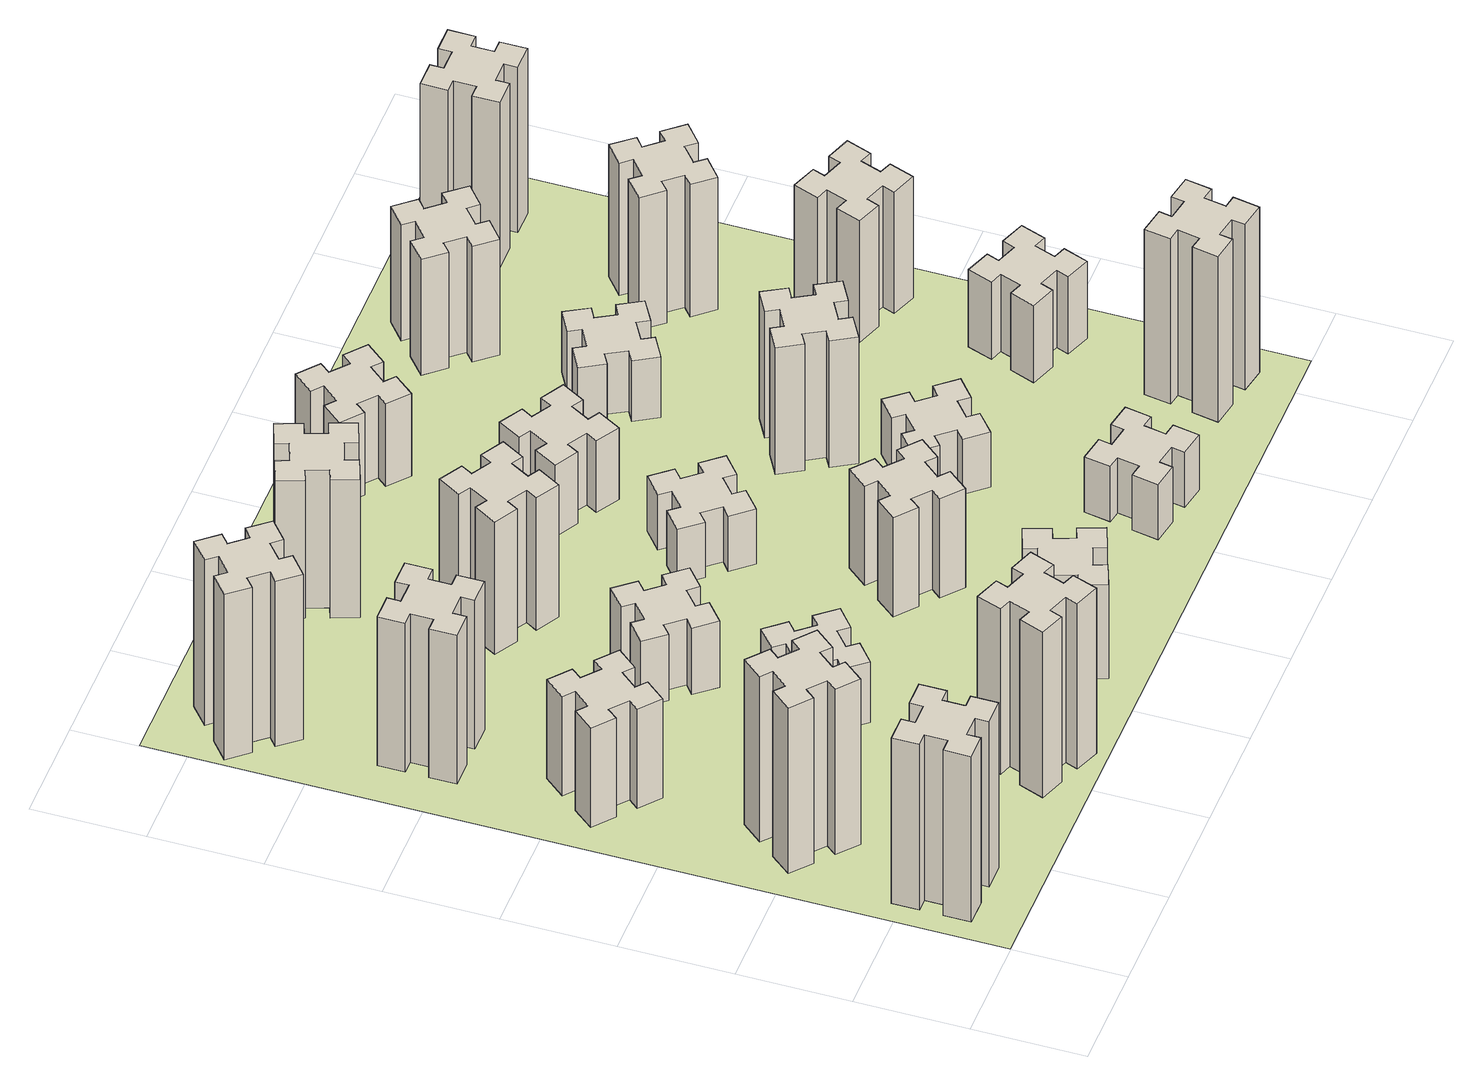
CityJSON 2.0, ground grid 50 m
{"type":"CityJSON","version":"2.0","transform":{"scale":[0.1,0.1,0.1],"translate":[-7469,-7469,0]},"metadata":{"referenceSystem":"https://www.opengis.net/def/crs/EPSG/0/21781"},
"CityObjects":{
"building1":{"type":"Building","attributes":{"class":"1000","function":"1000","usage":"1000","yearOfConstruction":2016,"roofType":"1000","measuredHeight":90,"storeysAboveGround":30,"storeysBelowGround":0},"geometry":[{"type":"Solid","lod":"1","boundaries":[[[[0,1,2,3,4,5,6,7,8,9,10,11,12,13,14,15,16,17,18,19]],[[17,16,20,21]],[[16,15,22,20]],[[15,14,23,22]],[[14,13,24,23]],[[13,12,25,24]],[[12,11,26,25]],[[11,10,27,26]],[[10,9,28,27]],[[9,8,29,28]],[[8,7,30,29]],[[7,6,31,30]],[[6,5,32,31]],[[5,4,33,32]],[[4,3,34,33]],[[3,2,35,34]],[[2,1,36,35]],[[1,0,37,36]],[[0,19,38,37]],[[19,18,39,38]],[[18,17,21,39]],[[24,25,26,27,28,29,30,31,32,33,34,35,36,37,38,39,21,20,22,23]]]]}]},
"building2":{"type":"Building","attributes":{"class":"1000","function":"1000","usage":"1000","yearOfConstruction":2016,"roofType":"1000","measuredHeight":90,"storeysAboveGround":30,"storeysBelowGround":0},"geometry":[{"type":"Solid","lod":"1","boundaries":[[[[40,41,42,43,44,45,46,47,48,49,50,51,52,53,54,55,56,57,58,59]],[[57,56,60,61]],[[56,55,62,60]],[[55,54,63,62]],[[54,53,64,63]],[[53,52,65,64]],[[52,51,66,65]],[[51,50,67,66]],[[50,49,68,67]],[[49,48,69,68]],[[48,47,70,69]],[[47,46,71,70]],[[46,45,72,71]],[[45,44,73,72]],[[44,43,74,73]],[[43,42,75,74]],[[42,41,76,75]],[[41,40,77,76]],[[40,59,78,77]],[[59,58,79,78]],[[58,57,61,79]],[[64,65,66,67,68,69,70,71,72,73,74,75,76,77,78,79,61,60,62,63]]]]}]},
"building3":{"type":"Building","attributes":{"class":"1000","function":"1000","usage":"1000","yearOfConstruction":2016,"roofType":"1000","measuredHeight":54,"storeysAboveGround":30,"storeysBelowGround":0},"geometry":[{"type":"Solid","lod":"1","boundaries":[[[[80,81,82,83,84,85,86,87,88,89,90,91,92,93,94,95,96,97,98,99]],[[97,96,100,101]],[[96,95,102,100]],[[95,94,103,102]],[[94,93,104,103]],[[93,92,105,104]],[[92,91,106,105]],[[91,90,107,106]],[[90,89,108,107]],[[89,88,109,108]],[[88,87,110,109]],[[87,86,111,110]],[[86,85,112,111]],[[85,84,113,112]],[[84,83,114,113]],[[83,82,115,114]],[[82,81,116,115]],[[81,80,117,116]],[[80,99,118,117]],[[99,98,119,118]],[[98,97,101,119]],[[104,105,106,107,108,109,110,111,112,113,114,115,116,117,118,119,101,100,102,103]]]]}]},
"building4":{"type":"Building","attributes":{"class":"1000","function":"1000","usage":"1000","yearOfConstruction":2016,"roofType":"1000","measuredHeight":81,"storeysAboveGround":30,"storeysBelowGround":0},"geometry":[{"type":"Solid","lod":"1","boundaries":[[[[120,121,122,123,124,125,126,127,128,129,130,131,132,133,134,135,136,137,138,139]],[[137,136,140,141]],[[136,135,142,140]],[[135,134,143,142]],[[134,133,144,143]],[[133,132,145,144]],[[132,131,146,145]],[[131,130,147,146]],[[130,129,148,147]],[[129,128,149,148]],[[128,127,150,149]],[[127,126,151,150]],[[126,125,152,151]],[[125,124,153,152]],[[124,123,154,153]],[[123,122,155,154]],[[122,121,156,155]],[[121,120,157,156]],[[120,139,158,157]],[[139,138,159,158]],[[138,137,141,159]],[[144,145,146,147,148,149,150,151,152,153,154,155,156,157,158,159,141,140,142,143]]]]}]},
"building5":{"type":"Building","attributes":{"class":"1000","function":"1000","usage":"1000","yearOfConstruction":2016,"roofType":"1000","measuredHeight":90,"storeysAboveGround":30,"storeysBelowGround":0},"geometry":[{"type":"Solid","lod":"1","boundaries":[[[[160,161,162,163,164,165,166,167,168,169,170,171,172,173,174,175,176,177,178,179]],[[177,176,180,181]],[[176,175,182,180]],[[175,174,183,182]],[[174,173,184,183]],[[173,172,185,184]],[[172,171,186,185]],[[171,170,187,186]],[[170,169,188,187]],[[169,168,189,188]],[[168,167,190,189]],[[167,166,191,190]],[[166,165,192,191]],[[165,164,193,192]],[[164,163,194,193]],[[163,162,195,194]],[[162,161,196,195]],[[161,160,197,196]],[[160,179,198,197]],[[179,178,199,198]],[[178,177,181,199]],[[184,185,186,187,188,189,190,191,192,193,194,195,196,197,198,199,181,180,182,183]]]]}]},
"building6":{"type":"Building","attributes":{"class":"1000","function":"1000","usage":"1000","yearOfConstruction":2016,"roofType":"1000","measuredHeight":90,"storeysAboveGround":30,"storeysBelowGround":0},"geometry":[{"type":"Solid","lod":"1","boundaries":[[[[200,201,202,203,204,205,206,207,208,209,210,211,212,213,214,215,216,217,218,219]],[[217,216,220,221]],[[216,215,222,220]],[[215,214,223,222]],[[214,213,224,223]],[[213,212,225,224]],[[212,211,226,225]],[[211,210,227,226]],[[210,209,228,227]],[[209,208,229,228]],[[208,207,230,229]],[[207,206,231,230]],[[206,205,232,231]],[[205,204,233,232]],[[204,203,234,233]],[[203,202,235,234]],[[202,201,236,235]],[[201,200,237,236]],[[200,219,238,237]],[[219,218,239,238]],[[218,217,221,239]],[[224,225,226,227,228,229,230,231,232,233,234,235,236,237,238,239,221,220,222,223]]]]}]},
"building7":{"type":"Building","attributes":{"class":"1000","function":"1000","usage":"1000","yearOfConstruction":2016,"roofType":"1000","measuredHeight":33,"storeysAboveGround":30,"storeysBelowGround":0},"geometry":[{"type":"Solid","lod":"1","boundaries":[[[[240,241,242,243,244,245,246,247,248,249,250,251,252,253,254,255,256,257,258,259]],[[257,256,260,261]],[[256,255,262,260]],[[255,254,263,262]],[[254,253,264,263]],[[253,252,265,264]],[[252,251,266,265]],[[251,250,267,266]],[[250,249,268,267]],[[249,248,269,268]],[[248,247,270,269]],[[247,246,271,270]],[[246,245,272,271]],[[245,244,273,272]],[[244,243,274,273]],[[243,242,275,274]],[[242,241,276,275]],[[241,240,277,276]],[[240,259,278,277]],[[259,258,279,278]],[[258,257,261,279]],[[264,265,266,267,268,269,270,271,272,273,274,275,276,277,278,279,261,260,262,263]]]]}]},
"building8":{"type":"Building","attributes":{"class":"1000","function":"1000","usage":"1000","yearOfConstruction":2016,"roofType":"1000","measuredHeight":36,"storeysAboveGround":30,"storeysBelowGround":0},"geometry":[{"type":"Solid","lod":"1","boundaries":[[[[280,281,282,283,284,285,286,287,288,289,290,291,292,293,294,295,296,297,298,299]],[[297,296,300,301]],[[296,295,302,300]],[[295,294,303,302]],[[294,293,304,303]],[[293,292,305,304]],[[292,291,306,305]],[[291,290,307,306]],[[290,289,308,307]],[[289,288,309,308]],[[288,287,310,309]],[[287,286,311,310]],[[286,285,312,311]],[[285,284,313,312]],[[284,283,314,313]],[[283,282,315,314]],[[282,281,316,315]],[[281,280,317,316]],[[280,299,318,317]],[[299,298,319,318]],[[298,297,301,319]],[[304,305,306,307,308,309,310,311,312,313,314,315,316,317,318,319,301,300,302,303]]]]}]},
"building9":{"type":"Building","attributes":{"class":"1000","function":"1000","usage":"1000","yearOfConstruction":2016,"roofType":"1000","measuredHeight":51,"storeysAboveGround":30,"storeysBelowGround":0},"geometry":[{"type":"Solid","lod":"1","boundaries":[[[[320,321,322,323,324,325,326,327,328,329,330,331,332,333,334,335,336,337,338,339]],[[337,336,340,341]],[[336,335,342,340]],[[335,334,343,342]],[[334,333,344,343]],[[333,332,345,344]],[[332,331,346,345]],[[331,330,347,346]],[[330,329,348,347]],[[329,328,349,348]],[[328,327,350,349]],[[327,326,351,350]],[[326,325,352,351]],[[325,324,353,352]],[[324,323,354,353]],[[323,322,355,354]],[[322,321,356,355]],[[321,320,357,356]],[[320,339,358,357]],[[339,338,359,358]],[[338,337,341,359]],[[344,345,346,347,348,349,350,351,352,353,354,355,356,357,358,359,341,340,342,343]]]]}]},
"building10":{"type":"Building","attributes":{"class":"1000","function":"1000","usage":"1000","yearOfConstruction":2016,"roofType":"1000","measuredHeight":72,"storeysAboveGround":30,"storeysBelowGround":0},"geometry":[{"type":"Solid","lod":"1","boundaries":[[[[360,361,362,363,364,365,366,367,368,369,370,371,372,373,374,375,376,377,378,379]],[[377,376,380,381]],[[376,375,382,380]],[[375,374,383,382]],[[374,373,384,383]],[[373,372,385,384]],[[372,371,386,385]],[[371,370,387,386]],[[370,369,388,387]],[[369,368,389,388]],[[368,367,390,389]],[[367,366,391,390]],[[366,365,392,391]],[[365,364,393,392]],[[364,363,394,393]],[[363,362,395,394]],[[362,361,396,395]],[[361,360,397,396]],[[360,379,398,397]],[[379,378,399,398]],[[378,377,381,399]],[[384,385,386,387,388,389,390,391,392,393,394,395,396,397,398,399,381,380,382,383]]]]}]},
"building11":{"type":"Building","attributes":{"class":"1000","function":"1000","usage":"1000","yearOfConstruction":2016,"roofType":"1000","measuredHeight":75,"storeysAboveGround":30,"storeysBelowGround":0},"geometry":[{"type":"Solid","lod":"1","boundaries":[[[[400,401,402,403,404,405,406,407,408,409,410,411,412,413,414,415,416,417,418,419]],[[417,416,420,421]],[[416,415,422,420]],[[415,414,423,422]],[[414,413,424,423]],[[413,412,425,424]],[[412,411,426,425]],[[411,410,427,426]],[[410,409,428,427]],[[409,408,429,428]],[[408,407,430,429]],[[407,406,431,430]],[[406,405,432,431]],[[405,404,433,432]],[[404,403,434,433]],[[403,402,435,434]],[[402,401,436,435]],[[401,400,437,436]],[[400,419,438,437]],[[419,418,439,438]],[[418,417,421,439]],[[424,425,426,427,428,429,430,431,432,433,434,435,436,437,438,439,421,420,422,423]]]]}]},
"building12":{"type":"Building","attributes":{"class":"1000","function":"1000","usage":"1000","yearOfConstruction":2016,"roofType":"1000","measuredHeight":54,"storeysAboveGround":30,"storeysBelowGround":0},"geometry":[{"type":"Solid","lod":"1","boundaries":[[[[440,441,442,443,444,445,446,447,448,449,450,451,452,453,454,455,456,457,458,459]],[[457,456,460,461]],[[456,455,462,460]],[[455,454,463,462]],[[454,453,464,463]],[[453,452,465,464]],[[452,451,466,465]],[[451,450,467,466]],[[450,449,468,467]],[[449,448,469,468]],[[448,447,470,469]],[[447,446,471,470]],[[446,445,472,471]],[[445,444,473,472]],[[444,443,474,473]],[[443,442,475,474]],[[442,441,476,475]],[[441,440,477,476]],[[440,459,478,477]],[[459,458,479,478]],[[458,457,461,479]],[[464,465,466,467,468,469,470,471,472,473,474,475,476,477,478,479,461,460,462,463]]]]}]},
"building13":{"type":"Building","attributes":{"class":"1000","function":"1000","usage":"1000","yearOfConstruction":2016,"roofType":"1000","measuredHeight":30,"storeysAboveGround":30,"storeysBelowGround":0},"geometry":[{"type":"Solid","lod":"1","boundaries":[[[[480,481,482,483,484,485,486,487,488,489,490,491,492,493,494,495,496,497,498,499]],[[497,496,500,501]],[[496,495,502,500]],[[495,494,503,502]],[[494,493,504,503]],[[493,492,505,504]],[[492,491,506,505]],[[491,490,507,506]],[[490,489,508,507]],[[489,488,509,508]],[[488,487,510,509]],[[487,486,511,510]],[[486,485,512,511]],[[485,484,513,512]],[[484,483,514,513]],[[483,482,515,514]],[[482,481,516,515]],[[481,480,517,516]],[[480,499,518,517]],[[499,498,519,518]],[[498,497,501,519]],[[504,505,506,507,508,509,510,511,512,513,514,515,516,517,518,519,501,500,502,503]]]]}]},
"building14":{"type":"Building","attributes":{"class":"1000","function":"1000","usage":"1000","yearOfConstruction":2016,"roofType":"1000","measuredHeight":39,"storeysAboveGround":30,"storeysBelowGround":0},"geometry":[{"type":"Solid","lod":"1","boundaries":[[[[520,521,522,523,524,525,526,527,528,529,530,531,532,533,534,535,536,537,538,539]],[[537,536,540,541]],[[536,535,542,540]],[[535,534,543,542]],[[534,533,544,543]],[[533,532,545,544]],[[532,531,546,545]],[[531,530,547,546]],[[530,529,548,547]],[[529,528,549,548]],[[528,527,550,549]],[[527,526,551,550]],[[526,525,552,551]],[[525,524,553,552]],[[524,523,554,553]],[[523,522,555,554]],[[522,521,556,555]],[[521,520,557,556]],[[520,539,558,557]],[[539,538,559,558]],[[538,537,541,559]],[[544,545,546,547,548,549,550,551,552,553,554,555,556,557,558,559,541,540,542,543]]]]}]},
"building15":{"type":"Building","attributes":{"class":"1000","function":"1000","usage":"1000","yearOfConstruction":2016,"roofType":"1000","measuredHeight":30,"storeysAboveGround":30,"storeysBelowGround":0},"geometry":[{"type":"Solid","lod":"1","boundaries":[[[[560,561,562,563,564,565,566,567,568,569,570,571,572,573,574,575,576,577,578,579]],[[577,576,580,581]],[[576,575,582,580]],[[575,574,583,582]],[[574,573,584,583]],[[573,572,585,584]],[[572,571,586,585]],[[571,570,587,586]],[[570,569,588,587]],[[569,568,589,588]],[[568,567,590,589]],[[567,566,591,590]],[[566,565,592,591]],[[565,564,593,592]],[[564,563,594,593]],[[563,562,595,594]],[[562,561,596,595]],[[561,560,597,596]],[[560,579,598,597]],[[579,578,599,598]],[[578,577,581,599]],[[584,585,586,587,588,589,590,591,592,593,594,595,596,597,598,599,581,580,582,583]]]]}]},
"building16":{"type":"Building","attributes":{"class":"1000","function":"1000","usage":"1000","yearOfConstruction":2016,"roofType":"1000","measuredHeight":45,"storeysAboveGround":30,"storeysBelowGround":0},"geometry":[{"type":"Solid","lod":"1","boundaries":[[[[600,601,602,603,604,605,606,607,608,609,610,611,612,613,614,615,616,617,618,619]],[[617,616,620,621]],[[616,615,622,620]],[[615,614,623,622]],[[614,613,624,623]],[[613,612,625,624]],[[612,611,626,625]],[[611,610,627,626]],[[610,609,628,627]],[[609,608,629,628]],[[608,607,630,629]],[[607,606,631,630]],[[606,605,632,631]],[[605,604,633,632]],[[604,603,634,633]],[[603,602,635,634]],[[602,601,636,635]],[[601,600,637,636]],[[600,619,638,637]],[[619,618,639,638]],[[618,617,621,639]],[[624,625,626,627,628,629,630,631,632,633,634,635,636,637,638,639,621,620,622,623]]]]}]},
"building17":{"type":"Building","attributes":{"class":"1000","function":"1000","usage":"1000","yearOfConstruction":2016,"roofType":"1000","measuredHeight":30,"storeysAboveGround":30,"storeysBelowGround":0},"geometry":[{"type":"Solid","lod":"1","boundaries":[[[[640,641,642,643,644,645,646,647,648,649,650,651,652,653,654,655,656,657,658,659]],[[657,656,660,661]],[[656,655,662,660]],[[655,654,663,662]],[[654,653,664,663]],[[653,652,665,664]],[[652,651,666,665]],[[651,650,667,666]],[[650,649,668,667]],[[649,648,669,668]],[[648,647,670,669]],[[647,646,671,670]],[[646,645,672,671]],[[645,644,673,672]],[[644,643,674,673]],[[643,642,675,674]],[[642,641,676,675]],[[641,640,677,676]],[[640,659,678,677]],[[659,658,679,678]],[[658,657,661,679]],[[664,665,666,667,668,669,670,671,672,673,674,675,676,677,678,679,661,660,662,663]]]]}]},
"building18":{"type":"Building","attributes":{"class":"1000","function":"1000","usage":"1000","yearOfConstruction":2016,"roofType":"1000","measuredHeight":69,"storeysAboveGround":30,"storeysBelowGround":0},"geometry":[{"type":"Solid","lod":"1","boundaries":[[[[680,681,682,683,684,685,686,687,688,689,690,691,692,693,694,695,696,697,698,699]],[[697,696,700,701]],[[696,695,702,700]],[[695,694,703,702]],[[694,693,704,703]],[[693,692,705,704]],[[692,691,706,705]],[[691,690,707,706]],[[690,689,708,707]],[[689,688,709,708]],[[688,687,710,709]],[[687,686,711,710]],[[686,685,712,711]],[[685,684,713,712]],[[684,683,714,713]],[[683,682,715,714]],[[682,681,716,715]],[[681,680,717,716]],[[680,699,718,717]],[[699,698,719,718]],[[698,697,701,719]],[[704,705,706,707,708,709,710,711,712,713,714,715,716,717,718,719,701,700,702,703]]]]}]},
"building19":{"type":"Building","attributes":{"class":"1000","function":"1000","usage":"1000","yearOfConstruction":2016,"roofType":"1000","measuredHeight":33,"storeysAboveGround":30,"storeysBelowGround":0},"geometry":[{"type":"Solid","lod":"1","boundaries":[[[[720,721,722,723,724,725,726,727,728,729,730,731,732,733,734,735,736,737,738,739]],[[737,736,740,741]],[[736,735,742,740]],[[735,734,743,742]],[[734,733,744,743]],[[733,732,745,744]],[[732,731,746,745]],[[731,730,747,746]],[[730,729,748,747]],[[729,728,749,748]],[[728,727,750,749]],[[727,726,751,750]],[[726,725,752,751]],[[725,724,753,752]],[[724,723,754,753]],[[723,722,755,754]],[[722,721,756,755]],[[721,720,757,756]],[[720,739,758,757]],[[739,738,759,758]],[[738,737,741,759]],[[744,745,746,747,748,749,750,751,752,753,754,755,756,757,758,759,741,740,742,743]]]]}]},
"building20":{"type":"Building","attributes":{"class":"1000","function":"1000","usage":"1000","yearOfConstruction":2016,"roofType":"1000","measuredHeight":90,"storeysAboveGround":30,"storeysBelowGround":0},"geometry":[{"type":"Solid","lod":"1","boundaries":[[[[760,761,762,763,764,765,766,767,768,769,770,771,772,773,774,775,776,777,778,779]],[[777,776,780,781]],[[776,775,782,780]],[[775,774,783,782]],[[774,773,784,783]],[[773,772,785,784]],[[772,771,786,785]],[[771,770,787,786]],[[770,769,788,787]],[[769,768,789,788]],[[768,767,790,789]],[[767,766,791,790]],[[766,765,792,791]],[[765,764,793,792]],[[764,763,794,793]],[[763,762,795,794]],[[762,761,796,795]],[[761,760,797,796]],[[760,779,798,797]],[[779,778,799,798]],[[778,777,781,799]],[[784,785,786,787,788,789,790,791,792,793,794,795,796,797,798,799,781,780,782,783]]]]}]},
"building21":{"type":"Building","attributes":{"class":"1000","function":"1000","usage":"1000","yearOfConstruction":2016,"roofType":"1000","measuredHeight":63,"storeysAboveGround":30,"storeysBelowGround":0},"geometry":[{"type":"Solid","lod":"1","boundaries":[[[[800,801,802,803,804,805,806,807,808,809,810,811,812,813,814,815,816,817,818,819]],[[817,816,820,821]],[[816,815,822,820]],[[815,814,823,822]],[[814,813,824,823]],[[813,812,825,824]],[[812,811,826,825]],[[811,810,827,826]],[[810,809,828,827]],[[809,808,829,828]],[[808,807,830,829]],[[807,806,831,830]],[[806,805,832,831]],[[805,804,833,832]],[[804,803,834,833]],[[803,802,835,834]],[[802,801,836,835]],[[801,800,837,836]],[[800,819,838,837]],[[819,818,839,838]],[[818,817,821,839]],[[824,825,826,827,828,829,830,831,832,833,834,835,836,837,838,839,821,820,822,823]]]]}]},
"building22":{"type":"Building","attributes":{"class":"1000","function":"1000","usage":"1000","yearOfConstruction":2016,"roofType":"1000","measuredHeight":42,"storeysAboveGround":30,"storeysBelowGround":0},"geometry":[{"type":"Solid","lod":"1","boundaries":[[[[840,841,842,843,844,845,846,847,848,849,850,851,852,853,854,855,856,857,858,859]],[[857,856,860,861]],[[856,855,862,860]],[[855,854,863,862]],[[854,853,864,863]],[[853,852,865,864]],[[852,851,866,865]],[[851,850,867,866]],[[850,849,868,867]],[[849,848,869,868]],[[848,847,870,869]],[[847,846,871,870]],[[846,845,872,871]],[[845,844,873,872]],[[844,843,874,873]],[[843,842,875,874]],[[842,841,876,875]],[[841,840,877,876]],[[840,859,878,877]],[[859,858,879,878]],[[858,857,861,879]],[[864,865,866,867,868,869,870,871,872,873,874,875,876,877,878,879,861,860,862,863]]]]}]},
"building23":{"type":"Building","attributes":{"class":"1000","function":"1000","usage":"1000","yearOfConstruction":2016,"roofType":"1000","measuredHeight":66,"storeysAboveGround":30,"storeysBelowGround":0},"geometry":[{"type":"Solid","lod":"1","boundaries":[[[[880,881,882,883,884,885,886,887,888,889,890,891,892,893,894,895,896,897,898,899]],[[897,896,900,901]],[[896,895,902,900]],[[895,894,903,902]],[[894,893,904,903]],[[893,892,905,904]],[[892,891,906,905]],[[891,890,907,906]],[[890,889,908,907]],[[889,888,909,908]],[[888,887,910,909]],[[887,886,911,910]],[[886,885,912,911]],[[885,884,913,912]],[[884,883,914,913]],[[883,882,915,914]],[[882,881,916,915]],[[881,880,917,916]],[[880,899,918,917]],[[899,898,919,918]],[[898,897,901,919]],[[904,905,906,907,908,909,910,911,912,913,914,915,916,917,918,919,901,900,902,903]]]]}]},
"building24":{"type":"Building","attributes":{"class":"1000","function":"1000","usage":"1000","yearOfConstruction":2016,"roofType":"1000","measuredHeight":72,"storeysAboveGround":30,"storeysBelowGround":0},"geometry":[{"type":"Solid","lod":"1","boundaries":[[[[920,921,922,923,924,925,926,927,928,929,930,931,932,933,934,935,936,937,938,939]],[[937,936,940,941]],[[936,935,942,940]],[[935,934,943,942]],[[934,933,944,943]],[[933,932,945,944]],[[932,931,946,945]],[[931,930,947,946]],[[930,929,948,947]],[[929,928,949,948]],[[928,927,950,949]],[[927,926,951,950]],[[926,925,952,951]],[[925,924,953,952]],[[924,923,954,953]],[[923,922,955,954]],[[922,921,956,955]],[[921,920,957,956]],[[920,939,958,957]],[[939,938,959,958]],[[938,937,941,959]],[[944,945,946,947,948,949,950,951,952,953,954,955,956,957,958,959,941,940,942,943]]]]}]},
"building25":{"type":"Building","attributes":{"class":"1000","function":"1000","usage":"1000","yearOfConstruction":2016,"roofType":"1000","measuredHeight":90,"storeysAboveGround":30,"storeysBelowGround":0},"geometry":[{"type":"Solid","lod":"1","boundaries":[[[[960,961,962,963,964,965,966,967,968,969,970,971,972,973,974,975,976,977,978,979]],[[977,976,980,981]],[[976,975,982,980]],[[975,974,983,982]],[[974,973,984,983]],[[973,972,985,984]],[[972,971,986,985]],[[971,970,987,986]],[[970,969,988,987]],[[969,968,989,988]],[[968,967,990,989]],[[967,966,991,990]],[[966,965,992,991]],[[965,964,993,992]],[[964,963,994,993]],[[963,962,995,994]],[[962,961,996,995]],[[961,960,997,996]],[[960,979,998,997]],[[979,978,999,998]],[[978,977,981,999]],[[984,985,986,987,988,989,990,991,992,993,994,995,996,997,998,999,981,980,982,983]]]]}]},
"landuse1":{"type":"LandUse","attributes":{"name":"plot1","function":"1010"},"geometry":[{"type":"MultiSurface","lod":"1","boundaries":[[[1000,1001,1002,1003]]]}]}
},
"vertices":[
[165,425,0],[165,325,0],[105,325,0],[105,205,0],[225,205,0],[225,265,0],[325,265,0],[325,205,0],[445,205,0],[445,325,0],[385,325,0],[385,425,0],[445,425,0],[445,545,0],[325,545,0],[325,485,0],[225,485,0],[225,545,0],[105,545,0],[105,425,0],[225,485,900],[225,545,900],[325,485,900],[325,545,900],[445,545,900],[445,425,900],[385,425,900],[385,325,900],[445,325,900],[445,205,900],[325,205,900],[325,265,900],[225,265,900],[225,205,900],[105,205,900],[105,325,900],[165,325,900],[165,425,900],[105,425,900],[105,545,900],
[484,1067,0],[408,1132,0],[446,1178,0],[354,1255,0],[277,1163,0],[323,1124,0],[259,1048,0],[213,1086,0],[136,994,0],[228,917,0],[266,963,0],[343,899,0],[304,853,0],[396,776,0],[473,868,0],[427,906,0],[492,983,0],[538,944,0],[615,1036,0],[523,1113,0],[492,983,900],[538,944,900],[427,906,900],[473,868,900],[396,776,900],[304,853,900],[343,899,900],[266,963,900],[228,917,900],[136,994,900],[213,1086,900],[259,1048,900],[323,1124,900],[277,1163,900],[354,1255,900],[446,1178,900],[408,1132,900],[484,1067,900],[523,1113,900],[615,1036,900],
[266,1803,0],[343,1739,0],[304,1693,0],[396,1616,0],[473,1708,0],[427,1746,0],[492,1823,0],[538,1784,0],[615,1876,0],[523,1953,0],[484,1907,0],[408,1972,0],[446,2018,0],[354,2095,0],[277,2003,0],[323,1964,0],[259,1888,0],[213,1926,0],[136,1834,0],[228,1757,0],[259,1888,540],[213,1926,540],[323,1964,540],[277,2003,540],[354,2095,540],[446,2018,540],[408,1972,540],[484,1907,540],[523,1953,540],[615,1876,540],[538,1784,540],[492,1823,540],[427,1746,540],[473,1708,540],[396,1616,540],[304,1693,540],[343,1739,540],[266,1803,540],[228,1757,540],[136,1834,540],
[485,2545,0],[485,2645,0],[545,2645,0],[545,2765,0],[425,2765,0],[425,2705,0],[325,2705,0],[325,2765,0],[205,2765,0],[205,2645,0],[265,2645,0],[265,2545,0],[205,2545,0],[205,2425,0],[325,2425,0],[325,2485,0],[425,2485,0],[425,2425,0],[545,2425,0],[545,2545,0],[425,2485,810],[425,2425,810],[325,2485,810],[325,2425,810],[205,2425,810],[205,2545,810],[265,2545,810],[265,2645,810],[205,2645,810],[205,2765,810],[325,2765,810],[325,2705,810],[425,2705,810],[425,2765,810],[545,2765,810],[545,2645,810],[485,2645,810],[485,2545,810],[545,2545,810],[545,2425,810],
[1029,360,0],[995,266,0],[939,287,0],[897,174,0],[1010,133,0],[1031,189,0],[1125,155,0],[1104,99,0],[1217,57,0],[1258,170,0],[1202,191,0],[1236,285,0],[1292,264,0],[1333,377,0],[1220,418,0],[1200,362,0],[1106,396,0],[1127,452,0],[1014,493,0],[973,380,0],[1106,396,900],[1127,452,900],[1200,362,900],[1220,418,900],[1333,377,900],[1292,264,900],[1236,285,900],[1202,191,900],[1258,170,900],[1217,57,900],[1104,99,900],[1125,155,900],[1031,189,900],[1010,133,900],[897,174,900],[939,287,900],[995,266,900],[1029,360,900],[973,380,900],[1014,493,900],
[243,3452,0],[166,3387,0],[128,3433,0],[36,3356,0],[113,3264,0],[159,3303,0],[223,3226,0],[177,3188,0],[254,3096,0],[346,3173,0],[308,3219,0],[384,3283,0],[423,3237,0],[515,3314,0],[438,3406,0],[392,3368,0],[327,3444,0],[373,3483,0],[296,3575,0],[204,3498,0],[327,3444,900],[373,3483,900],[392,3368,900],[438,3406,900],[515,3314,900],[423,3237,900],[384,3283,900],[308,3219,900],[346,3173,900],[254,3096,900],[177,3188,900],[223,3226,900],[159,3303,900],[113,3264,900],[36,3356,900],[128,3433,900],[166,3387,900],[243,3452,900],[204,3498,900],[296,3575,900],
[1083,1332,0],[1006,1267,0],[968,1313,0],[876,1236,0],[953,1144,0],[999,1183,0],[1063,1106,0],[1017,1068,0],[1094,976,0],[1186,1053,0],[1148,1099,0],[1224,1163,0],[1263,1117,0],[1355,1194,0],[1278,1286,0],[1232,1248,0],[1167,1324,0],[1213,1363,0],[1136,1455,0],[1044,1378,0],[1167,1324,330],[1213,1363,330],[1232,1248,330],[1278,1286,330],[1355,1194,330],[1263,1117,330],[1224,1163,330],[1148,1099,330],[1186,1053,330],[1094,976,330],[1017,1068,330],[1063,1106,330],[999,1183,330],[953,1144,330],[876,1236,330],[968,1313,330],[1006,1267,330],[1083,1332,330],[1044,1378,330],[1136,1455,330],
[1083,1972,0],[1006,1907,0],[968,1953,0],[876,1876,0],[953,1784,0],[999,1823,0],[1063,1746,0],[1017,1708,0],[1094,1616,0],[1186,1693,0],[1148,1739,0],[1224,1803,0],[1263,1757,0],[1355,1834,0],[1278,1926,0],[1232,1888,0],[1167,1964,0],[1213,2003,0],[1136,2095,0],[1044,2018,0],[1167,1964,360],[1213,2003,360],[1232,1888,360],[1278,1926,360],[1355,1834,360],[1263,1757,360],[1224,1803,360],[1148,1739,360],[1186,1693,360],[1094,1616,360],[1017,1708,360],[1063,1746,360],[999,1823,360],[953,1784,360],[876,1876,360],[968,1953,360],[1006,1907,360],[1083,1972,360],[1044,2018,360],[1136,2095,360],
[1765,496,0],[1671,462,0],[1650,518,0],[1537,477,0],[1579,364,0],[1635,385,0],[1669,291,0],[1613,270,0],[1654,157,0],[1767,199,0],[1746,255,0],[1840,289,0],[1860,233,0],[1973,274,0],[1932,387,0],[1876,366,0],[1842,460,0],[1898,480,0],[1857,593,0],[1744,552,0],[1842,460,510],[1898,480,510],[1876,366,510],[1932,387,510],[1973,274,510],[1860,233,510],[1840,289,510],[1746,255,510],[1767,199,510],[1654,157,510],[1613,270,510],[1669,291,510],[1635,385,510],[1579,364,510],[1537,477,510],[1650,518,510],[1671,462,510],[1765,496,510],[1744,552,510],[1857,593,510],
[1314,2666,0],[1227,2716,0],[1257,2768,0],[1153,2828,0],[1093,2724,0],[1145,2694,0],[1095,2607,0],[1043,2637,0],[983,2533,0],[1087,2473,0],[1117,2525,0],[1204,2475,0],[1174,2423,0],[1278,2363,0],[1338,2467,0],[1286,2497,0],[1336,2584,0],[1388,2554,0],[1448,2658,0],[1344,2718,0],[1336,2584,720],[1388,2554,720],[1286,2497,720],[1338,2467,720],[1278,2363,720],[1174,2423,720],[1204,2475,720],[1117,2525,720],[1087,2473,720],[983,2533,720],[1043,2637,720],[1095,2607,720],[1145,2694,720],[1093,2724,720],[1153,2828,720],[1257,2768,720],[1227,2716,720],[1314,2666,720],[1344,2718,720],[1448,2658,720],
[1125,3456,0],[1031,3422,0],[1010,3478,0],[897,3437,0],[939,3324,0],[995,3345,0],[1029,3251,0],[973,3230,0],[1014,3117,0],[1127,3159,0],[1106,3215,0],[1200,3249,0],[1220,3193,0],[1333,3234,0],[1292,3347,0],[1236,3326,0],[1202,3420,0],[1258,3440,0],[1217,3553,0],[1104,3512,0],[1202,3420,750],[1258,3440,750],[1236,3326,750],[1292,3347,750],[1333,3234,750],[1220,3193,750],[1200,3249,750],[1106,3215,750],[1127,3159,750],[1014,3117,750],[973,3230,750],[1029,3251,750],[995,3345,750],[939,3324,750],[897,3437,750],[1010,3478,750],[1031,3422,750],[1125,3456,750],[1104,3512,750],[1217,3553,750],
[1846,1063,0],[1923,999,0],[1884,953,0],[1976,876,0],[2053,968,0],[2007,1006,0],[2072,1083,0],[2118,1044,0],[2195,1136,0],[2103,1213,0],[2064,1167,0],[1988,1232,0],[2026,1278,0],[1934,1355,0],[1857,1263,0],[1903,1224,0],[1839,1148,0],[1793,1186,0],[1716,1094,0],[1808,1017,0],[1839,1148,540],[1793,1186,540],[1903,1224,540],[1857,1263,540],[1934,1355,540],[2026,1278,540],[1988,1232,540],[2064,1167,540],[2103,1213,540],[2195,1136,540],[2118,1044,540],[2072,1083,540],[2007,1006,540],[2053,968,540],[1976,876,540],[1884,953,540],[1923,999,540],[1846,1063,540],[1808,1017,540],[1716,1094,540],
[1972,1988,0],[1907,2064,0],[1953,2103,0],[1876,2195,0],[1784,2118,0],[1823,2072,0],[1746,2007,0],[1708,2053,0],[1616,1976,0],[1693,1884,0],[1739,1923,0],[1803,1846,0],[1757,1808,0],[1834,1716,0],[1926,1793,0],[1888,1839,0],[1964,1903,0],[2003,1857,0],[2095,1934,0],[2018,2026,0],[1964,1903,300],[2003,1857,300],[1888,1839,300],[1926,1793,300],[1834,1716,300],[1757,1808,300],[1803,1846,300],[1739,1923,300],[1693,1884,300],[1616,1976,300],[1708,2053,300],[1746,2007,300],[1823,2072,300],[1784,2118,300],[1876,2195,300],[1953,2103,300],[1907,2064,300],[1972,1988,300],[2018,2026,300],[2095,1934,300],
[2026,2497,0],[2076,2584,0],[2128,2554,0],[2188,2658,0],[2084,2718,0],[2054,2666,0],[1967,2716,0],[1997,2768,0],[1893,2828,0],[1833,2724,0],[1885,2694,0],[1835,2607,0],[1783,2637,0],[1723,2533,0],[1827,2473,0],[1857,2525,0],[1944,2475,0],[1914,2423,0],[2018,2363,0],[2078,2467,0],[1944,2475,390],[1914,2423,390],[1857,2525,390],[1827,2473,390],[1723,2533,390],[1783,2637,390],[1835,2607,390],[1885,2694,390],[1833,2724,390],[1893,2828,390],[1997,2768,390],[1967,2716,390],[2054,2666,390],[2084,2718,390],[2188,2658,390],[2128,2554,390],[2076,2584,390],[2026,2497,390],[2078,2467,390],[2018,2363,390],
[2596,444,0],[2578,345,0],[2519,356,0],[2498,237,0],[2617,217,0],[2627,276,0],[2725,258,0],[2715,199,0],[2833,178,0],[2854,297,0],[2795,307,0],[2812,405,0],[2871,395,0],[2892,513,0],[2774,534,0],[2764,475,0],[2665,492,0],[2676,551,0],[2557,572,0],[2537,454,0],[2665,492,300],[2676,551,300],[2764,475,300],[2774,534,300],[2892,513,300],[2871,395,300],[2812,405,300],[2795,307,300],[2854,297,300],[2833,178,300],[2715,199,300],[2725,258,300],[2627,276,300],[2617,217,300],[2498,237,300],[2519,356,300],[2578,345,300],[2596,444,300],[2537,454,300],[2557,572,300],
[1746,3383,0],[1823,3319,0],[1784,3273,0],[1876,3196,0],[1953,3288,0],[1907,3326,0],[1972,3403,0],[2018,3364,0],[2095,3456,0],[2003,3533,0],[1964,3487,0],[1888,3552,0],[1926,3598,0],[1834,3675,0],[1757,3583,0],[1803,3544,0],[1739,3468,0],[1693,3506,0],[1616,3414,0],[1708,3337,0],[1739,3468,450],[1693,3506,450],[1803,3544,450],[1757,3583,450],[1834,3675,450],[1926,3598,450],[1888,3552,450],[1964,3487,450],[2003,3533,450],[2095,3456,450],[2018,3364,450],[1972,3403,450],[1907,3326,450],[1953,3288,450],[1876,3196,450],[1784,3273,450],[1823,3319,450],[1746,3383,450],[1708,3337,450],[1616,3414,450],
[2628,1099,0],[2704,1163,0],[2743,1117,0],[2835,1194,0],[2758,1286,0],[2712,1248,0],[2647,1324,0],[2693,1363,0],[2616,1455,0],[2524,1378,0],[2563,1332,0],[2486,1267,0],[2448,1313,0],[2356,1236,0],[2433,1144,0],[2479,1183,0],[2543,1106,0],[2497,1068,0],[2574,976,0],[2666,1053,0],[2543,1106,300],[2497,1068,300],[2479,1183,300],[2433,1144,300],[2356,1236,300],[2448,1313,300],[2486,1267,300],[2563,1332,300],[2524,1378,300],[2616,1455,300],[2693,1363,300],[2647,1324,300],[2712,1248,300],[2758,1286,300],[2835,1194,300],[2743,1117,300],[2704,1163,300],[2628,1099,300],[2666,1053,300],[2574,976,300],
[2716,1767,0],[2666,1854,0],[2718,1884,0],[2658,1988,0],[2554,1928,0],[2584,1876,0],[2497,1826,0],[2467,1878,0],[2363,1818,0],[2423,1714,0],[2475,1744,0],[2525,1657,0],[2473,1627,0],[2533,1523,0],[2637,1583,0],[2607,1635,0],[2694,1685,0],[2724,1633,0],[2828,1693,0],[2768,1797,0],[2694,1685,690],[2724,1633,690],[2607,1635,690],[2637,1583,690],[2533,1523,690],[2473,1627,690],[2525,1657,690],[2475,1744,690],[2423,1714,690],[2363,1818,690],[2467,1878,690],[2497,1826,690],[2584,1876,690],[2554,1928,690],[2658,1988,690],[2718,1884,690],[2666,1854,690],[2716,1767,690],[2768,1797,690],[2828,1693,690],
[2475,2584,0],[2525,2497,0],[2473,2467,0],[2533,2363,0],[2637,2423,0],[2607,2475,0],[2694,2525,0],[2724,2473,0],[2828,2533,0],[2768,2637,0],[2716,2607,0],[2666,2694,0],[2718,2724,0],[2658,2828,0],[2554,2768,0],[2584,2716,0],[2497,2666,0],[2467,2718,0],[2363,2658,0],[2423,2554,0],[2497,2666,330],[2467,2718,330],[2584,2716,330],[2554,2768,330],[2658,2828,330],[2718,2724,330],[2666,2694,330],[2716,2607,330],[2768,2637,330],[2828,2533,330],[2724,2473,330],[2694,2525,330],[2607,2475,330],[2637,2423,330],[2533,2363,330],[2473,2467,330],[2525,2497,330],[2475,2584,330],[2423,2554,330],[2363,2658,330],
[3504,475,0],[3405,492,0],[3416,551,0],[3297,572,0],[3277,454,0],[3336,444,0],[3318,345,0],[3259,356,0],[3238,237,0],[3357,217,0],[3367,276,0],[3465,258,0],[3455,199,0],[3573,178,0],[3594,297,0],[3535,307,0],[3552,405,0],[3611,395,0],[3632,513,0],[3514,534,0],[3552,405,900],[3611,395,900],[3535,307,900],[3594,297,900],[3573,178,900],[3455,199,900],[3465,258,900],[3367,276,900],[3357,217,900],[3238,237,900],[3259,356,900],[3318,345,900],[3336,444,900],[3277,454,900],[3297,572,900],[3416,551,900],[3405,492,900],[3504,475,900],[3514,534,900],[3632,513,900],
[2812,3368,0],[2747,3444,0],[2793,3483,0],[2716,3575,0],[2624,3498,0],[2663,3452,0],[2586,3387,0],[2548,3433,0],[2456,3356,0],[2533,3264,0],[2579,3303,0],[2643,3226,0],[2597,3188,0],[2674,3096,0],[2766,3173,0],[2728,3219,0],[2804,3283,0],[2843,3237,0],[2935,3314,0],[2858,3406,0],[2804,3283,630],[2843,3237,630],[2728,3219,630],[2766,3173,630],[2674,3096,630],[2597,3188,630],[2643,3226,630],[2579,3303,630],[2533,3264,630],[2456,3356,630],[2548,3433,630],[2586,3387,630],[2663,3452,630],[2624,3498,630],[2716,3575,630],[2793,3483,630],[2747,3444,630],[2812,3368,630],[2858,3406,630],[2935,3314,630],
[3351,1029,0],[3445,995,0],[3424,939,0],[3537,897,0],[3578,1010,0],[3522,1031,0],[3556,1125,0],[3612,1104,0],[3653,1217,0],[3540,1258,0],[3520,1202,0],[3426,1236,0],[3447,1292,0],[3334,1333,0],[3293,1220,0],[3349,1200,0],[3315,1106,0],[3259,1127,0],[3217,1014,0],[3330,973,0],[3315,1106,420],[3259,1127,420],[3349,1200,420],[3293,1220,420],[3334,1333,420],[3447,1292,420],[3426,1236,420],[3520,1202,420],[3540,1258,420],[3653,1217,420],[3612,1104,420],[3556,1125,420],[3522,1031,420],[3578,1010,420],[3537,897,420],[3424,939,420],[3445,995,420],[3351,1029,420],[3330,973,420],[3217,1014,420],
[3520,1942,0],[3426,1976,0],[3447,2032,0],[3334,2073,0],[3293,1960,0],[3349,1940,0],[3315,1846,0],[3259,1867,0],[3217,1754,0],[3330,1713,0],[3351,1769,0],[3445,1735,0],[3424,1679,0],[3537,1637,0],[3578,1750,0],[3522,1771,0],[3556,1865,0],[3612,1844,0],[3653,1957,0],[3540,1998,0],[3556,1865,660],[3612,1844,660],[3522,1771,660],[3578,1750,660],[3537,1637,660],[3424,1679,660],[3445,1735,660],[3351,1769,660],[3330,1713,660],[3217,1754,660],[3259,1867,660],[3315,1846,660],[3349,1940,660],[3293,1960,660],[3334,2073,660],[3447,2032,660],[3426,1976,660],[3520,1942,660],[3540,1998,660],[3653,1957,660],
[3119,2563,0],[3183,2486,0],[3137,2448,0],[3214,2356,0],[3306,2433,0],[3268,2479,0],[3344,2543,0],[3383,2497,0],[3475,2574,0],[3398,2666,0],[3352,2628,0],[3287,2704,0],[3333,2743,0],[3256,2835,0],[3164,2758,0],[3203,2712,0],[3126,2647,0],[3088,2693,0],[2996,2616,0],[3073,2524,0],[3126,2647,720],[3088,2693,720],[3203,2712,720],[3164,2758,720],[3256,2835,720],[3333,2743,720],[3287,2704,720],[3352,2628,720],[3398,2666,720],[3475,2574,720],[3383,2497,720],[3344,2543,720],[3268,2479,720],[3306,2433,720],[3214,2356,720],[3137,2448,720],[3183,2486,720],[3119,2563,720],[3073,2524,720],[2996,2616,720],
[3285,3325,0],[3385,3325,0],[3385,3265,0],[3505,3265,0],[3505,3385,0],[3445,3385,0],[3445,3485,0],[3505,3485,0],[3505,3605,0],[3385,3605,0],[3385,3545,0],[3285,3545,0],[3285,3605,0],[3165,3605,0],[3165,3485,0],[3225,3485,0],[3225,3385,0],[3165,3385,0],[3165,3265,0],[3285,3265,0],[3225,3385,900],[3165,3385,900],[3225,3485,900],[3165,3485,900],[3165,3605,900],[3285,3605,900],[3285,3545,900],[3385,3545,900],[3385,3605,900],[3505,3605,900],[3505,3485,900],[3445,3485,900],[3445,3385,900],[3505,3385,900],[3505,3265,900],[3385,3265,900],[3385,3325,900],[3285,3325,900],[3285,3265,900],[3165,3265,900],
[5,3705,0],[3705,3705,0],[3705,5,0],[5,5,0]
]}
